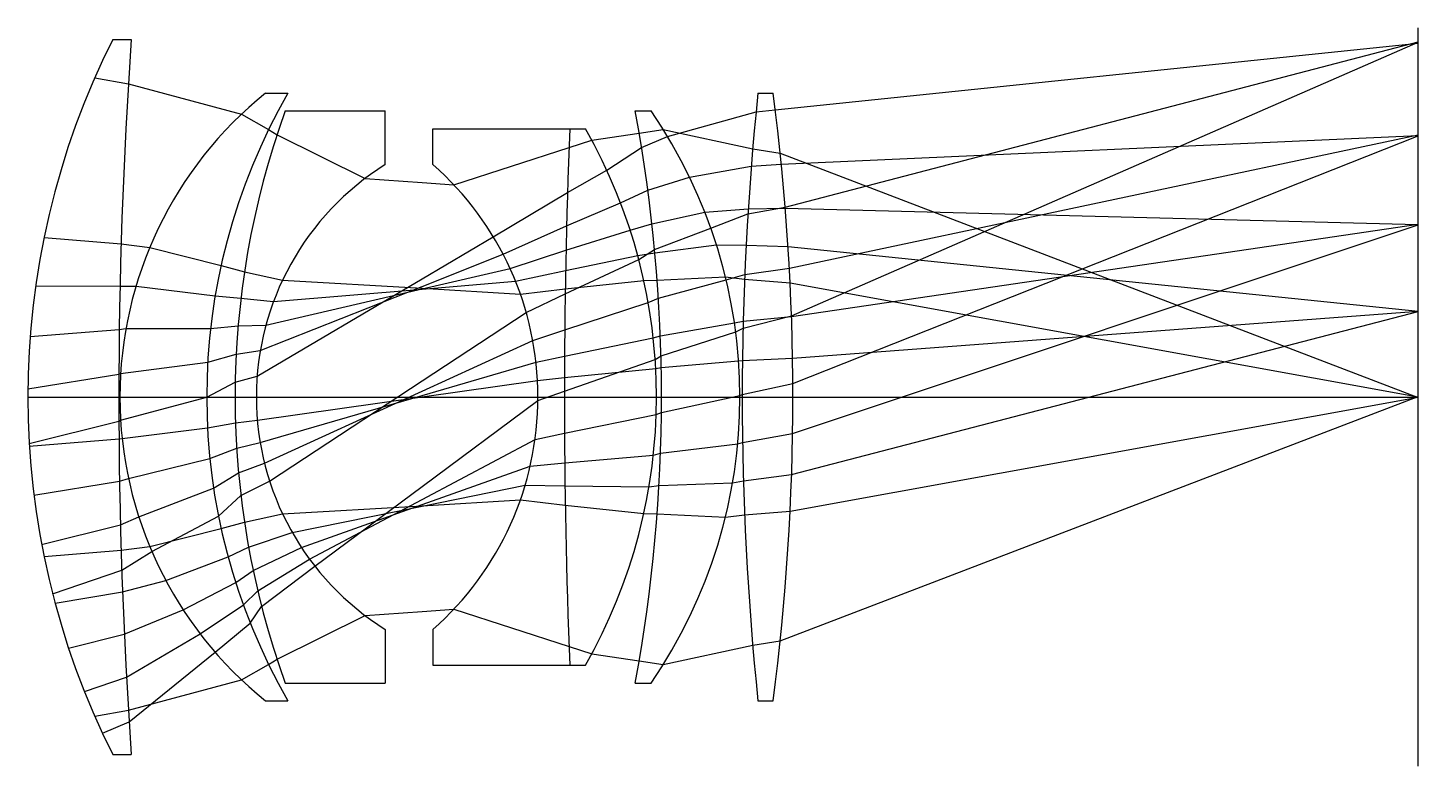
# Model space of a CAD drawing. Extents: x 0 to 77.8, y -20.7 to 20.7.
import ezdxf

# ---------------------------------------------------------------- set-up
doc = ezdxf.new("R2010")
doc.units = 0
doc.header["$LTSCALE"] = 0.5
doc.layers.add('1', color=7, linetype='CONTINUOUS')
doc.layers.add('2', color=7, linetype='CONTINUOUS')

msp = doc.modelspace()

# ---------------------------------------------------------------- linework, layer by layer
at = {"layer": '1', "color": 7}
for p, q in [((77.75885, -20.651788), (77.75885, 20.651788)), ((4.753382, 20), (5.784739, 20)), ((4.753382, 20), (4.753382, 20)), ((13.300832, 17), (14.551117, 17)), ((13.300832, 17), (13.300832, 17)), ((40.834762, 17), (41.680473, 17)), ((40.834762, 17), (40.834762, 17)), ((14.396438, 16), (19.992341, 16)), ((14.396438, 16), (14.396438, 16)), ((19.992341, 13), (19.992341, 16)), ((33.966086, 16), (34.859686, 16)), ((33.966086, 16), (33.966086, 16)), ((22.655284, 13), (22.655284, 15)), ((22.655284, 15), (30.309206, 15)), ((22.655284, 15), (22.655284, 15)), ((30.309206, 15), (31.193385, 15)), ((30.309206, 15), (30.309206, 15)), ((22.0543, 0), (22.0543, 0)), ((19.992341, -13), (19.992341, -16)), ((22.655284, -13), (22.655284, -15)), ((22.655284, -15), (30.309206, -15)), ((22.655284, -15), (22.655284, -15)), ((30.309206, -15), (31.193385, -15)), ((30.309206, -15), (30.309206, -15)), ((14.396438, -16), (19.992341, -16)), ((14.396438, -16), (14.396438, -16)), ((33.966086, -16), (34.859686, -16)), ((33.966086, -16), (33.966086, -16)), ((13.300832, -17), (14.551117, -17)), ((13.300832, -17), (13.300832, -17)), ((40.834762, -17), (41.680473, -17)), ((40.834762, -17), (40.834762, -17)), ((4.753382, -20), (5.784739, -20)), ((4.753382, -20), (4.753382, -20))]:
    msp.add_line(p, q, dxfattribs=at)
for centre, radius, start, end in [((44.452, 0), 44.452, 153.261223, 206.738777), ((293.75155, 0), 288.6605, 176.027048, 183.972952), ((26.9534, 0), 21.8035, 128.767677, 231.232323), ((44.06755, 0), 34.062, 150.060194, 209.939806), ((204.63445, 0), 164.6795, 174.074754, 185.925246), ((-88.01815, 0), 130.808, 352.532634, 7.467366), ((58.68065, 0), 47.086, 160.135081, 199.864919), ((-51.98335, 0), 87.426, 349.454755, 10.545245), ((11.57745, 0), 28.25, 325.502402, 34.497598), ((404.0298, 0), 374.0215, 177.701557, 182.298443), ((4.8012, 0), 30.357, 330.388263, 29.611737), ((28.1056, 0), 15.324, 121.968158, 238.031842), ((11.2128, 0), 17.3185, 311.353947, 48.646053)]:
    msp.add_arc(centre, radius, start, end, dxfattribs=at)
at = {"layer": '2', "color": 7}
for p, q in [((41.798799, 16.071484), (77.75885, 19.792685)), ((42.357795, 10.622897), (77.75885, 19.870975)), ((42.711154, 4.53674), (77.75885, 19.844981)), ((3.743533, 17.855), (5.623122, 17.518376)), ((5.623122, 17.518376), (11.952977, 15.823398)), ((11.952977, 15.823398), (13.469039, 14.964992)), ((35.781496, 14.568001), (40.729338, 15.951556)), ((40.729338, 15.951556), (41.798799, 16.071484)), ((13.469039, 14.964992), (13.937958, 14.669114)), ((34.188297, 14.756448), (35.534581, 14.970584)), ((35.534581, 14.970584), (40.541368, 13.885178)), ((13.937958, 14.669114), (18.860281, 12.220845)), ((30.269005, 13.962468), (31.546198, 14.361494)), ((31.546198, 14.361494), (34.188297, 14.756448)), ((34.320404, 13.963079), (35.781496, 14.568001)), ((42.13894, 13.03322), (77.75885, 14.625949)), ((42.590706, 7.215237), (77.75885, 14.665935)), ((42.787688, 0.752115), (77.75885, 14.607415)), ((23.829575, 11.863702), (30.269005, 13.962468)), ((32.382514, 12.681427), (34.320404, 13.963079)), ((40.541368, 13.885178), (42.07674, 13.640102)), ((42.07674, 13.640102), (77.75885, -0.021046)), ((30.18306, 11.4323), (32.382514, 12.681427)), ((37.012391, 12.293342), (40.462451, 12.918691)), ((40.462451, 12.918691), (42.13894, 13.03322)), ((18.860281, 12.220845), (22.0543, 11.991291)), ((22.0543, 11.991291), (23.829575, 11.863702)), ((34.673688, 11.569932), (37.012391, 12.293342)), ((26.034281, 8.958468), (30.18306, 11.4323)), ((33.14867, 10.861326), (34.673688, 11.569932)), ((30.130735, 9.569292), (33.14867, 10.861326)), ((34.904029, 9.689628), (37.870946, 10.330275)), ((37.870946, 10.330275), (40.291962, 10.53017)), ((38.204629, 9.436941), (40.27374, 10.24181)), ((40.27374, 10.24181), (42.357795, 10.622897)), ((40.291962, 10.53017), (42.36201, 10.571033)), ((42.36201, 10.571033), (77.75885, 9.653871)), ((26.581832, 7.982688), (30.130735, 9.569292)), ((33.691102, 9.323144), (34.904029, 9.689628)), ((35.051684, 8.258834), (38.204629, 9.436941)), ((42.712026, 4.511533), (77.75885, 9.674522)), ((42.773902, -2.042561), (77.75885, 9.622406)), ((0.905702, 8.9275), (5.218003, 8.560183)), ((5.218003, 8.560183), (6.816211, 8.359798)), ((22.0543, 6.608753), (26.034281, 8.958468)), ((30.098311, 8.205131), (33.691102, 9.323144)), ((6.816211, 8.359798), (10.810978, 7.363439)), ((22.0543, 6.186949), (26.581832, 7.982688)), ((26.967812, 7.190968), (30.098311, 8.205131)), ((30.075383, 7.08354), (34.107323, 7.918244)), ((34.107323, 7.918244), (35.069354, 8.070453)), ((34.169743, 7.683497), (35.051684, 8.258834)), ((35.069354, 8.070453), (38.513487, 8.515421)), ((38.513487, 8.515421), (40.173938, 8.489857)), ((40.173938, 8.489857), (42.518733, 8.417537)), ((42.518733, 8.417537), (77.75885, 4.803363)), ((10.810978, 7.363439), (12.119078, 7.007954)), ((12.119078, 7.007954), (14.24583, 6.536954)), ((22.0543, 6.047057), (26.967812, 7.190968)), ((27.27313, 6.48045), (30.075383, 7.08354)), ((30.052902, 5.775988), (34.169743, 7.683497)), ((40.097738, 6.856243), (42.590706, 7.215237)), ((12.825589, 1.160272), (22.0543, 6.608753)), ((14.24583, 6.536954), (22.0543, 6.08096)), ((22.0543, 6.040811), (27.27313, 6.48045)), ((30.057168, 6.045926), (34.448452, 6.525941)), ((34.448452, 6.525941), (35.197447, 6.543253)), ((35.197447, 6.543253), (39.016823, 6.718875)), ((35.267252, 5.535149), (39.057117, 6.55213)), ((39.016823, 6.718875), (40.087194, 6.598345)), ((39.057117, 6.55213), (40.097738, 6.856243)), ((40.087194, 6.598345), (42.633647, 6.39068)), ((42.633647, 6.39068), (77.75885, 0.012967)), ((0.43635, 6.213121), (5.157568, 6.196585)), ((5.157568, 6.196585), (6.051464, 6.204973)), ((6.051464, 6.204973), (10.478227, 5.654841)), ((10.478227, 5.654841), (11.919961, 5.525335)), ((11.919961, 5.525335), (13.742351, 5.340605)), ((13.003276, 2.597074), (22.0543, 6.186949)), ((13.316326, 4.012774), (22.0543, 6.047057)), ((13.742351, 5.340605), (22.0543, 6.040811)), ((22.0543, 6.08096), (27.545264, 5.760302)), ((27.545264, 5.760302), (30.057168, 6.045926)), ((27.875044, 4.722296), (30.052902, 5.775988)), ((34.696008, 5.27711), (35.267252, 5.535149)), ((22.0543, 0.901767), (27.875044, 4.722296)), ((30.027246, 3.764604), (34.696008, 5.27711)), ((42.718189, -4.329269), (77.75885, 4.774989)), ((42.771751, 2.175938), (77.75885, 4.807774)), ((10.222784, 3.840787), (11.763377, 3.982575)), ((11.763377, 3.982575), (13.316326, 4.012774)), ((35.375435, 3.427548), (39.521045, 4.149459)), ((39.521045, 4.149459), (40.009659, 4.244502)), ((40.000004, 3.851858), (42.711154, 4.53674)), ((40.009659, 4.244502), (42.712026, 4.511533)), ((0.129319, 3.388258), (5.115821, 3.781535)), ((5.115821, 3.781535), (5.490026, 3.836166)), ((5.490026, 3.836166), (10.222784, 3.840787)), ((22.0543, 0.330066), (28.240077, 3.162636)), ((28.240077, 3.162636), (30.027246, 3.764604)), ((30.015295, 2.287465), (34.976835, 3.313381)), ((34.976835, 3.313381), (35.375435, 3.427548)), ((35.412511, 2.295402), (39.590904, 3.648137)), ((39.590904, 3.648137), (40.000004, 3.851858)), ((10.06097, 1.94225), (11.655996, 2.402778)), ((11.655996, 2.402778), (13.003276, 2.597074)), ((5.189139, 1.307503), (10.06097, 1.94225)), ((22.0543, 0.089197), (28.421657, 1.945679)), ((28.421657, 1.945679), (30.015295, 2.287465)), ((30.008445, 0.329559), (35.086015, 2.09223)), ((30.009872, 1.08453), (35.116007, 1.599972)), ((35.086015, 2.09223), (35.412511, 2.295402)), ((35.116007, 1.599972), (35.427204, 1.643319)), ((35.427204, 1.643319), (39.755521, 2.014647)), ((39.755521, 2.014647), (39.967527, 2.035229)), ((39.967527, 2.035229), (42.771751, 2.175938)), ((0.002265, 0.448689), (5.093887, 1.279737)), ((5.093887, 1.279737), (5.189139, 1.307503)), ((10.005552, -0.012264), (11.601823, 0.821841)), ((11.601823, 0.821841), (12.825589, 1.160272)), ((13.520093, -4.699783), (22.0543, 0.901767)), ((22.0543, 0.010583), (28.506456, 0.927315)), ((28.506456, 0.927315), (30.009872, 1.08453)), ((0, 0), (5.09105, 0)), ((5.09105, 0), (5.1499, 0)), ((5.1499, 0), (10.00555, 0)), ((10.00555, 0), (11.59465, 0)), ((11.59465, 0), (12.7816, 0)), ((12.7816, 0), (22.0543, 0)), ((12.836762, -1.299058), (22.0543, 0.010583)), ((12.995591, -2.551982), (22.0543, 0.089197)), ((13.236879, -3.707576), (22.0543, 0.330066)), ((22.0543, 0), (28.5313, 0)), ((28.530102, -0.203694), (30.008445, 0.329559)), ((28.5313, 0), (30.0083, 0)), ((30.0083, 0), (35.1582, 0)), ((35.1582, 0), (35.44265, 0)), ((35.438395, -0.862534), (39.827334, 0.080899)), ((35.44265, 0), (39.82745, 0)), ((39.827334, 0.080899), (39.955003, 0.13229)), ((39.82745, 0), (39.95495, 0)), ((39.95495, 0), (42.78985, 0)), ((39.955003, 0.13229), (42.787688, 0.752115)), ((42.07674, -13.640102), (77.75885, 0.021046)), ((42.78985, 0), (77.75885, 0)), ((5.188978, -1.304816), (10.005552, -0.012264)), ((22.0543, -5.011599), (28.530102, -0.203694)), ((42.633647, -6.39068), (77.75885, -0.012967)), ((0.076533, -2.607334), (5.094197, -1.347979)), ((5.094197, -1.347979), (5.188978, -1.304816)), ((10.04937, -1.727206), (11.616794, -1.443904)), ((11.616794, -1.443904), (12.836762, -1.299058)), ((30.013812, -2.030608), (35.142193, -0.98568)), ((35.142193, -0.98568), (35.438395, -0.862534)), ((5.100513, -2.337334), (5.273034, -2.313943)), ((5.273034, -2.313943), (10.04937, -1.727206)), ((28.367282, -2.377854), (30.013812, -2.030608)), ((39.974518, -2.538629), (42.773902, -2.042561)), ((0.085034, -2.748206), (5.100513, -2.337334)), ((10.179023, -3.433303), (11.682078, -2.868028)), ((11.682078, -2.868028), (12.995591, -2.551982)), ((22.0543, -5.726581), (28.367282, -2.377854)), ((35.38598, -3.147319), (39.70561, -2.620904)), ((39.70561, -2.620904), (39.974518, -2.538629)), ((5.633709, -4.567645), (10.179023, -3.433303)), ((11.786205, -4.242921), (13.236879, -3.707576)), ((22.0543, -6.018399), (28.094431, -3.865357)), ((28.094431, -3.865357), (30.02649, -3.688716)), ((30.02649, -3.688716), (34.983826, -3.249081)), ((34.983826, -3.249081), (35.38598, -3.147319)), ((5.129442, -4.707748), (5.633709, -4.567645)), ((10.388177, -5.091139), (11.786205, -4.242921)), ((40.021523, -4.682103), (42.718189, -4.329269)), ((0.341322, -5.498033), (5.129442, -4.707748)), ((6.204791, -6.699839), (10.388177, -5.091139)), ((11.918498, -5.512939), (13.520093, -4.699783)), ((16.05479, -9.465884), (22.0543, -5.011599)), ((22.0543, -6.098796), (27.814329, -4.931498)), ((27.814329, -4.931498), (30.041215, -4.961903)), ((30.041215, -4.961903), (34.739948, -5.021832)), ((34.739948, -5.021832), (35.301869, -4.959429)), ((35.301869, -4.959429), (39.415113, -4.809057)), ((39.415113, -4.809057), (40.021523, -4.682103)), ((10.662799, -6.659016), (11.918498, -5.512939)), ((14.24583, -6.536954), (22.0543, -6.08096)), ((14.783247, -7.57231), (22.0543, -6.098796)), ((15.304937, -8.42425), (22.0543, -6.018399)), ((15.753307, -9.068949), (22.0543, -5.726581)), ((22.0543, -6.08096), (27.545264, -5.760302)), ((27.545264, -5.760302), (30.057168, -6.045926)), ((30.057168, -6.045926), (34.448452, -6.525941)), ((5.179514, -7.145925), (6.204791, -6.699839)), ((6.937359, -8.645849), (10.662799, -6.659016)), ((12.119078, -7.007954), (14.24583, -6.536954)), ((34.448452, -6.525941), (35.197447, -6.543253)), ((35.197447, -6.543253), (39.016823, -6.718875)), ((39.016823, -6.718875), (40.087194, -6.598345)), ((40.087194, -6.598345), (42.633647, -6.39068)), ((0.772411, -8.250683), (5.179514, -7.145925)), ((6.816211, -8.359798), (10.810978, -7.363439)), ((10.810978, -7.363439), (12.119078, -7.007954)), ((12.351554, -8.4087), (14.783247, -7.57231)), ((5.218003, -8.560183), (6.816211, -8.359798)), ((11.201554, -8.946851), (12.351554, -8.4087)), ((12.604417, -9.699081), (15.304937, -8.42425)), ((0.905702, -8.9275), (5.218003, -8.560183)), ((5.253734, -9.68991), (6.937359, -8.645849)), ((7.717278, -10.264708), (11.201554, -8.946851)), ((12.857857, -10.833421), (15.753307, -9.068949)), ((1.384181, -11.00651), (5.253734, -9.68991)), ((11.626156, -10.381512), (12.604417, -9.699081)), ((13.078435, -11.727293), (16.05479, -9.465884)), ((5.297129, -10.905553), (7.717278, -10.264708)), ((8.681893, -11.897253), (11.626156, -10.381512)), ((12.05386, -11.633722), (12.857857, -10.833421)), ((1.523304, -11.537217), (5.297129, -10.905553)), ((9.631863, -13.242242), (12.05386, -11.633722)), ((5.396019, -13.265437), (8.681893, -11.897253)), ((12.440992, -12.648347), (13.078435, -11.727293)), ((13.937958, -14.669114), (18.860281, -12.220845)), ((18.860281, -12.220845), (22.0543, -11.991291)), ((22.0543, -11.991291), (23.829575, -11.863702)), ((23.829575, -11.863702), (30.269005, -13.962468)), ((10.478901, -14.282279), (12.440992, -12.648347)), ((2.278475, -14.048989), (5.396019, -13.265437)), ((5.516885, -15.673619), (9.631863, -13.242242)), ((30.269005, -13.962468), (31.546198, -14.361494)), ((35.534581, -14.970584), (40.541368, -13.885178)), ((40.541368, -13.885178), (42.07674, -13.640102)), ((5.663263, -18.166545), (10.478901, -14.282279)), ((13.469039, -14.964992), (13.937958, -14.669114)), ((31.546198, -14.361494), (34.188297, -14.756448)), ((34.188297, -14.756448), (35.534581, -14.970584)), ((11.952977, -15.823398), (13.469039, -14.964992)), ((3.163693, -16.469853), (5.516885, -15.673619)), ((5.623122, -17.518376), (11.952977, -15.823398)), ((3.743533, -17.855), (5.623122, -17.518376)), ((4.174361, -18.806704), (5.663263, -18.166545))]:
    msp.add_line(p, q, dxfattribs=at)

doc.saveas('drawing.dxf')
